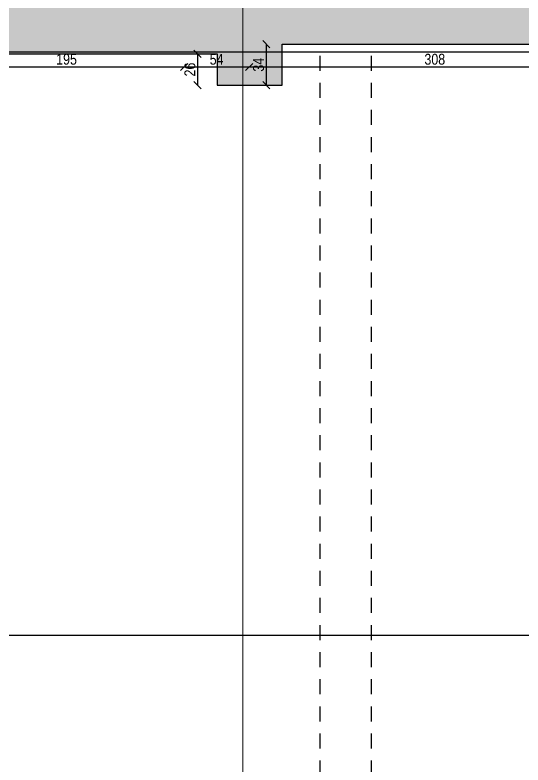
# Model space of a CAD drawing. Header units: metres. Extents: x 493 to 630, y -132 to -15.
# Drawn here: x 563.13 to 567.35, y -88.98 to -82.76 of the extents above; entities that cross this region are included whole.
import ezdxf

# ---------------------------------------------------------------- set-up
doc = ezdxf.new("R2010")
doc.units = ezdxf.units.M
doc.header["$MEASUREMENT"] = 0
doc.header["$PDMODE"] = 3
doc.linetypes.add('HIDDEN', pattern=[0.375, 0.25, -0.125])
doc.linetypes.add('HIDDEN2', pattern=[0.1875, 0.125, -0.0625])
for name, color, linetype in [('a_caramida', 2, 'Continuous'), ('a_cote_100', 9, 'Continuous'), ('a_cote_50', 9, 'Continuous'), ('a_grinzi', 253, 'HIDDEN'), ('a_pereti_hasuri', 253, 'Continuous'), ('a_punctat', 40, 'HIDDEN2')]:
    doc.layers.add(name, color=color, linetype=linetype)
doc.layers.add('a_suprafete', color=7, linetype='Continuous', plot=False)
doc.styles.get("Standard").update_dxf_attribs({"font": 'ARIALN.TTF'})
doc.dimstyles.new('50 cote', dxfattribs={"dimtxt": 0.09, "dimasz": 0.06, "dimexe": 0, "dimexo": 0, "dimgap": 0.018, "dimtad": 1, "dimdec": 1, "dimlfac": 100, "dimrnd": 0.5, "dimdsep": 46, "dimtxsty": 'Standard', "dimblk": 'OBLIQUE', "dimcen": 0.00045, "dimclrd": 256, "dimclrt": 4, "dimadec": 1, "dimazin": 0, "dimtfac": 1, "dimtdec": 1, "dimtix": 1, "dimtofl": 0, "dimtmove": 0, "dimatfit": 3, "dimldrblk": 'OBLIQUE', "dimfxl": 0, "dimtolj": 1, "dimtzin": 0, "dimarcsym": 0})

# ---------------------------------------------------------------- blocks, each defined once
blk = doc.blocks.new('_Oblique')
at = {"color": 0, "linetype": 'ByBlock', "lineweight": -2}
blk.add_line((-0.5, -0.5), (0.5, 0.5), dxfattribs=at)
blk = doc.blocks.new('*D149')
at = {"layer": 'a_cote_100', "lineweight": -2, "ltscale": 30}
blk.add_line((570.4403, -87.9077), (554.0953, -87.9077), dxfattribs=at)
at = {"layer": 'Defpoints', "color": 0, "ltscale": 30}
for p in [(554.0953, -87.8527), (570.4403, -87.8527), (554.0953, -87.9077)]:
    blk.add_point(p, dxfattribs=at)
at = {"layer": 'a_cote_100', "lineweight": -2, "ltscale": 30, "xscale": 0.06, "yscale": 0.06, "zscale": 0.06, "rotation": 180}
blk.add_blockref('_Oblique', (554.0953, -87.9077), dxfattribs=at)
at = {"layer": 'a_cote_100', "lineweight": -2, "ltscale": 30, "xscale": 0.06, "yscale": 0.06, "zscale": 0.06}
blk.add_blockref('_Oblique', (570.4403, -87.9077), dxfattribs=at)
at = {"layer": 'a_cote_100', "color": 4, "ltscale": 30, "insert": (562.2678, -87.8437), "char_height": 0.09, "attachment_point": 5}
blk.add_mtext('\\A1;1634.5', dxfattribs=at)
blk = doc.blocks.new('*D177')
at = {"layer": 'a_cote_50', "lineweight": -2, "ltscale": 0.3}
blk.add_line((568.1553, -83.1885), (565.0753, -83.1885), dxfattribs=at)
at = {"layer": 'Defpoints', "color": 0, "ltscale": 0.3}
for p in [(565.0753, -82.9996), (568.1553, -83.1246), (565.0753, -83.1885)]:
    blk.add_point(p, dxfattribs=at)
at = {"layer": 'a_cote_50', "lineweight": -2, "ltscale": 0.3, "xscale": 0.06, "yscale": 0.06, "zscale": 0.06, "rotation": 180}
blk.add_blockref('_Oblique', (565.0753, -83.1885), dxfattribs=at)
at = {"layer": 'a_cote_50', "lineweight": -2, "ltscale": 0.3, "xscale": 0.06, "yscale": 0.06, "zscale": 0.06}
blk.add_blockref('_Oblique', (568.1553, -83.1885), dxfattribs=at)
at = {"layer": 'a_cote_50', "color": 4, "ltscale": 0.3, "insert": (566.6153, -83.1246), "char_height": 0.09, "attachment_point": 5}
blk.add_mtext('\\A1;308', dxfattribs=at)
blk = doc.blocks.new('*D178')
at = {"layer": 'a_cote_50', "lineweight": -2, "ltscale": 0.3}
blk.add_line((565.0753, -83.1885), (564.5353, -83.1885), dxfattribs=at)
at = {"layer": 'Defpoints', "color": 0, "ltscale": 0.3}
for p in [(565.0753, -82.9996), (564.5353, -83.0796), (564.5353, -83.1885)]:
    blk.add_point(p, dxfattribs=at)
at = {"layer": 'a_cote_50', "lineweight": -2, "ltscale": 0.3, "xscale": 0.06, "yscale": 0.06, "zscale": 0.06, "rotation": 180}
blk.add_blockref('_Oblique', (564.5353, -83.1885), dxfattribs=at)
at = {"layer": 'a_cote_50', "lineweight": -2, "ltscale": 0.3, "xscale": 0.06, "yscale": 0.06, "zscale": 0.06}
blk.add_blockref('_Oblique', (565.0753, -83.1885), dxfattribs=at)
at = {"layer": 'a_cote_50', "color": 4, "ltscale": 0.3, "insert": (564.8053, -83.1248), "char_height": 0.09, "attachment_point": 5}
blk.add_mtext('\\A1;54', dxfattribs=at)
blk = doc.blocks.new('*D179')
at = {"layer": 'a_cote_50', "lineweight": -2, "ltscale": 0.3}
blk.add_line((564.5353, -83.1885), (562.5853, -83.1885), dxfattribs=at)
at = {"layer": 'Defpoints', "color": 0, "ltscale": 0.3}
for p in [(562.5853, -83.0796), (564.5353, -83.0796), (562.5853, -83.1885)]:
    blk.add_point(p, dxfattribs=at)
at = {"layer": 'a_cote_50', "lineweight": -2, "ltscale": 0.3, "xscale": 0.06, "yscale": 0.06, "zscale": 0.06, "rotation": 180}
blk.add_blockref('_Oblique', (562.5853, -83.1885), dxfattribs=at)
at = {"layer": 'a_cote_50', "lineweight": -2, "ltscale": 0.3, "xscale": 0.06, "yscale": 0.06, "zscale": 0.06}
blk.add_blockref('_Oblique', (564.5353, -83.1885), dxfattribs=at)
at = {"layer": 'a_cote_50', "color": 4, "ltscale": 0.3, "insert": (563.5603, -83.1246), "char_height": 0.09, "attachment_point": 5}
blk.add_mtext('\\A1;195', dxfattribs=at)
blk = doc.blocks.new('*D131')
at = {"layer": 'a_cote_50', "lineweight": -2, "ltscale": 0.3}
blk.add_line((565.2174, -82.9996), (565.2174, -83.3396), dxfattribs=at)
at = {"layer": 'Defpoints', "color": 0, "ltscale": 0.3}
for p in [(565.0753, -82.9996), (565.0753, -83.3396), (565.2174, -83.3396)]:
    blk.add_point(p, dxfattribs=at)
at = {"layer": 'a_cote_50', "lineweight": -2, "ltscale": 0.3, "xscale": 0.06, "yscale": 0.06, "zscale": 0.06}
for p, rotation in [((565.2174, -82.9996), 90), ((565.2174, -83.3396), 270)]:
    blk.add_blockref('_Oblique', p, dxfattribs=dict(at, rotation=rotation))
at = {"layer": 'a_cote_50', "color": 4, "ltscale": 0.3, "insert": (565.1535, -83.1696), "char_height": 0.09, "attachment_point": 5, "rotation": 90}
blk.add_mtext('\\A1;34', dxfattribs=at)
blk = doc.blocks.new('*D132')
at = {"layer": 'a_cote_50', "lineweight": -2, "ltscale": 0.3}
blk.add_line((564.6477, -83.0796), (564.6477, -83.3396), dxfattribs=at)
at = {"layer": 'Defpoints', "color": 0, "ltscale": 0.3}
for p in [(564.8105, -83.0796), (564.6477, -83.3396), (564.8105, -83.3396)]:
    blk.add_point(p, dxfattribs=at)
at = {"layer": 'a_cote_50', "lineweight": -2, "ltscale": 0.3, "xscale": 0.06, "yscale": 0.06, "zscale": 0.06}
for p, rotation in [((564.6477, -83.0796), 90), ((564.6477, -83.3396), 270)]:
    blk.add_blockref('_Oblique', p, dxfattribs=dict(at, rotation=rotation))
at = {"layer": 'a_cote_50', "color": 4, "ltscale": 0.3, "insert": (564.5838, -83.2096), "char_height": 0.09, "attachment_point": 5, "rotation": 90}
blk.add_mtext('\\A1;26', dxfattribs=at)

msp = doc.modelspace()

# ---------------------------------------------------------------- hatches: boundary and pattern name
at = {"layer": 'a_pereti_hasuri', "ltscale": 0.3}
h = msp.add_hatch(dxfattribs=at)
h.set_pattern_fill('ANSI33', color=256, scale=0.25, style=0)
h.set_pattern_definition([(45, (-4876.954644, 8292.469365), (-0.04419417382, 0.04419417382), []), (45, (-4876.91045, 8292.469365), (-0.04419417382, 0.04419417382), [0.03125, -0.015625])])
h.paths.add_polyline_path([(570.9455, -83.2146), (570.9453, -81.6911), (570.8653, -81.6911), (570.8655, -80.1546), (570.3005, -80.1546), (570.1405, -80.1546), (570.1405, -81.4546), (569.0505, -81.4546), (569.0505, -82.1946), (567.8505, -82.1946), (567.8505, -81.4546), (566.1505, -81.4546), (566.1505, -82.2046), (564.9105, -82.2046), (564.9105, -81.4546), (563.3505, -81.4546), (563.3505, -78.9346), (562.9905, -78.9346), (562.9905, -81.4346), (562.6805, -81.4346), (562.6805, -82.2346), (561.2805, -82.2746), (561.2805, -81.4346), (560.5705, -81.4346), (560.2655, -81.4346), (560.2655, -81.9046), (558.9855, -81.9046), (558.9855, -81.4346), (557.3355, -81.4346), (557.3355, -82.4346), (556.8355, -82.4346), (556.8355, -82.7846), (555.9855, -82.7846), (555.9855, -82.9846), (555.9855, -83.0596), (556.1555, -83.0596), (556.1555, -83.3396), (556.9005, -83.3396), (556.9005, -83.0796), (560.3605, -83.0796), (560.3605, -82.4096), (562.8605, -82.4096), (562.8605, -83.0796), (564.8105, -83.0796), (564.8105, -83.3396), (565.3505, -83.3396), (565.3505, -82.9996), (568.1553, -82.9996), (568.1553, -83.1296), (568.4449, -83.1296), (568.4449, -83.0646), (570.3153, -83.0646), (570.3153, -83.2146), (570.5905, -83.2146)])

# ---------------------------------------------------------------- linework, layer by layer
at = {"layer": 'a_caramida', "ltscale": 0.3}
msp.add_lwpolyline([(562.8605, -83.0796), (564.8105, -83.0796), (564.8105, -83.3396), (565.3505, -83.3396), (565.3505, -82.9996), (568.1553, -82.9996), (568.1553, -83.1296), (568.4449, -83.1296), (568.4449, -83.0646), (570.3153, -83.0646), (570.3153, -83.2146), (570.5905, -83.2146), (570.9455, -83.2146), (570.9453, -81.6911)], dxfattribs=at)
at = {"layer": 'a_cote_50', "color": 242, "ltscale": 0.3}
msp.add_lwpolyline([(568.7453, -92.7946), (568.7453, -83.0646), (553.7853, -83.0646), (553.785, -79.3896), (504.215, -79.3896), (506.1203, -92.7946)], close=True, dxfattribs=at)
at = {"layer": 'a_grinzi', "ltscale": 0.5}
for points in [[(565.6653, -91.9946), (565.6653, -82.9996)], [(566.0903, -91.9946), (566.0903, -82.9996)]]:
    msp.add_lwpolyline(points, dxfattribs=at)
at = {"layer": 'a_punctat', "color": 30, "ltscale": 0.9, "const_width": 0.01}
msp.add_lwpolyline([(565.0226, -93.6414), (565.0226, -26.404)], dxfattribs=at)
at = {"layer": 'a_suprafete', "ltscale": 0.3}
msp.add_lwpolyline([(562.8605, -83.0796), (564.8105, -83.0796), (564.8105, -83.3396), (565.3505, -83.3396), (565.3505, -82.9996), (568.1553, -82.9996), (568.1553, -83.1296), (568.2053, -83.1296), (568.2053, -84.0446), (568.1553, -84.0446), (568.1553, -84.5746), (568.1553, -85.2246), (568.4753, -85.2246), (568.4753, -84.5746), (568.9106, -84.5746), (570.3353, -84.5746), (570.3353, -88.5646), (569.4803, -88.5646), (569.4803, -88.8446), (568.2203, -88.8446), (568.2203, -91.9946)], dxfattribs=at)

# ---------------------------------------------------------------- dimensions: what is measured, and where the dimension line sits
at = {"layer": 'a_cote_100', "ltscale": 30}
dim = msp.add_linear_dim(base=(554.0953, -87.9077), p1=(570.4403, -87.8527), p2=(554.0953, -87.8527), angle=180, dimstyle='50 cote', dxfattribs=at)
dim.commit()
dim.dimension.update_dxf_attribs({"geometry": '*D149', "text_midpoint": (562.2678, -87.8437)})
at = {"layer": 'a_cote_50', "ltscale": 0.3}
for base, p1, p2, picture, middle in [((565.2174, -83.3396), (565.0753, -82.9996), (565.0753, -83.3396), '*D131', (565.1535, -83.1696)), ((564.6477, -83.3396), (564.8105, -83.0796), (564.8105, -83.3396), '*D132', (564.5838, -83.2096))]:
    dim = msp.add_linear_dim(base=base, p1=p1, p2=p2, angle=270, dimstyle='50 cote', dxfattribs=at)
    dim.commit()
    dim.dimension.update_dxf_attribs({"geometry": picture, "text_midpoint": middle})
for base, p1, p2, picture, middle in [((564.5353, -83.1885), (565.0753, -82.9996), (564.5353, -83.0796), '*D178', (564.8053, -83.1248)), ((565.0753, -83.1885), (568.1553, -83.1246), (565.0753, -82.9996), '*D177', (566.6153, -83.1246)), ((562.5853, -83.1885), (564.5353, -83.0796), (562.5853, -83.0796), '*D179', (563.5603, -83.1246))]:
    dim = msp.add_linear_dim(base=base, p1=p1, p2=p2, angle=180, dimstyle='50 cote', override={"dimtmove": 1}, dxfattribs=at)
    dim.commit()
    dim.dimension.update_dxf_attribs({"geometry": picture, "text_midpoint": middle})

doc.saveas('drawing.dxf')
